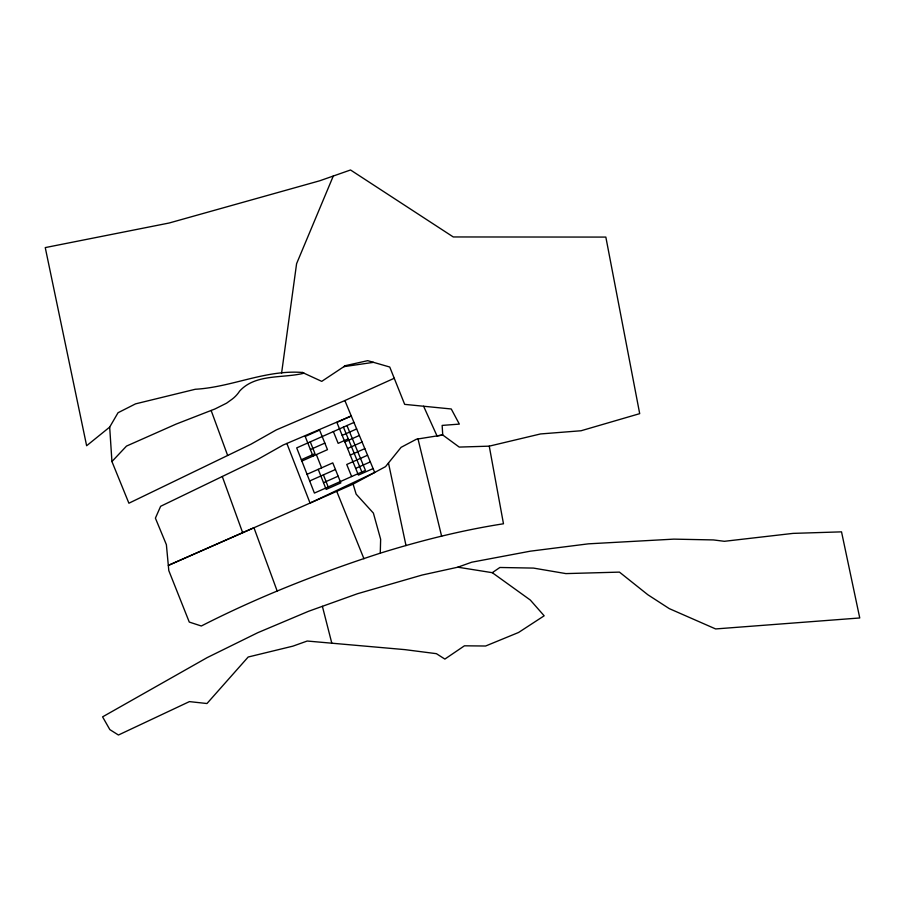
<?xml version="1.0" encoding="UTF-8"?>
<svg xmlns="http://www.w3.org/2000/svg" width="905" height="905" viewBox="0 0 905 905"><rect width="100%" height="100%" fill="white"/><g stroke="black" fill="none" stroke-linecap="round" stroke-linejoin="round"><path stroke-width="1.36" d="M373.098 468.564L358.425 475.091L336.864 422.386L351.264 415.972L283.163 445.034L258.038 459.22L160.626 506.302L155.4 518.146L166.384 544.674L168.805 570.614L189.269 622.074L201.329 626C258.785 596.644 318.945 573.103 380.27 553.17L380.643 539.256L373.392 513.101L356.14 494.141L353.108 484.13L385.53 466.629L401.096 447.33L416.447 439.208L442.737 434.988L459.22 447.081L489.254 446.154L540.523 433.948L581.055 430.757L639.699 413.653L605.841 237.087L453.269 236.952L350.529 169.982L319.77 180.774L169.133 223.015L45.25 247.597L86.631 445.746L109.675 427.103L118.035 412.737L135.569 403.856L195.31 389.263C231.714 387.216 265.504 369.602 302.394 372.464L321.728 381.367L345.393 365.665L367.702 360.665L389.75 367.034L404.671 404.365L451.256 408.981L459.344 424.106L442.149 425.407L442.737 434.988L437.013 435.905L423.608 406.243M281.568 373.301L296.591 263.683L333.289 176.023M394.241 378.267L344.873 400.553L276.308 429.909L250.979 444.208L128.895 503.214L111.937 461.55L126.508 446.075L176.102 424.094L215.051 408.936L226.555 403.178L232.189 399.128A27.048 23.089 -34 0 0 239.633 391.096C255.651 373.482 282.971 378.55 303.99 373.199L302.394 372.464M492.286 572.684L499.877 567.48L533.509 568.091L565.897 573.6L619.45 572.118L647.867 594.766L669.259 608.613L715.629 628.941L859.75 617.968L841.526 531.857L793.052 533.384L724.373 541.303L713.457 539.934L673.852 539.131L588.397 543.837L530.319 551.179L471.72 562.209L457.828 567.197L422.16 575.026L357.418 593.748L308.515 611.294L257.778 632.697L207.155 657.618L102.582 716.862L109.844 729.611L118.431 735.018L189.417 701.613L206.974 703.524L248.174 657.019L292.892 646.147L307.214 641.034L404.92 649.632L436.391 653.67L444.875 659.078L464.446 645.808L485.612 646.012L518.565 632.482L544.165 615.796L530.307 600.038L492.286 572.684L457.828 567.197M345.393 365.665L343.911 366.649L373.494 362.339M353.957 422.443L296.704 447.885L314.408 493.078L365.45 470.408L346.943 425.52M310.381 449.536L324.827 443.111M342.181 435.384L356.649 428.947M301.342 459.729L314.974 453.654L310.279 441.844M348.255 438.857L338.153 443.348L333.357 431.561M301.863 461.052L327.474 449.661L319.589 430.079L305.211 436.481L312.983 456.109M344.862 441.923L359.364 435.475M347.554 448.495L362.079 442.036M307.055 474.31L332.78 462.874L340.834 482.908L326.173 489.413L318.221 469.344M350.246 455.102L364.817 448.62M309.668 480.962L335.45 469.514M367.566 455.238L346.739 464.48L351.638 476.539M323.515 482.693L338.131 476.2M355.688 468.394L370.326 461.889M353.108 484.13L168.319 565.41L253.954 527.739L277.156 590.988M380.27 553.17C420.599 540.67 461.72 530.251 503.474 523.78L489.254 446.154M344.873 400.553L374.715 472.467L310.053 503.067L286.851 443.416M343.425 427.081L361.864 471.991M111.937 461.55L109.675 427.103M336.728 491.325L363.946 558.747M316.354 454.615L321.603 467.84M323.402 474.865L328.198 486.958M211.148 410.497L227.653 455.475M222.279 476.505L242.664 532.706M322.384 606.316L331.818 643.229M418.019 438.959L441.651 536.348M388.471 462.987L406.006 545.579"/></g></svg>
